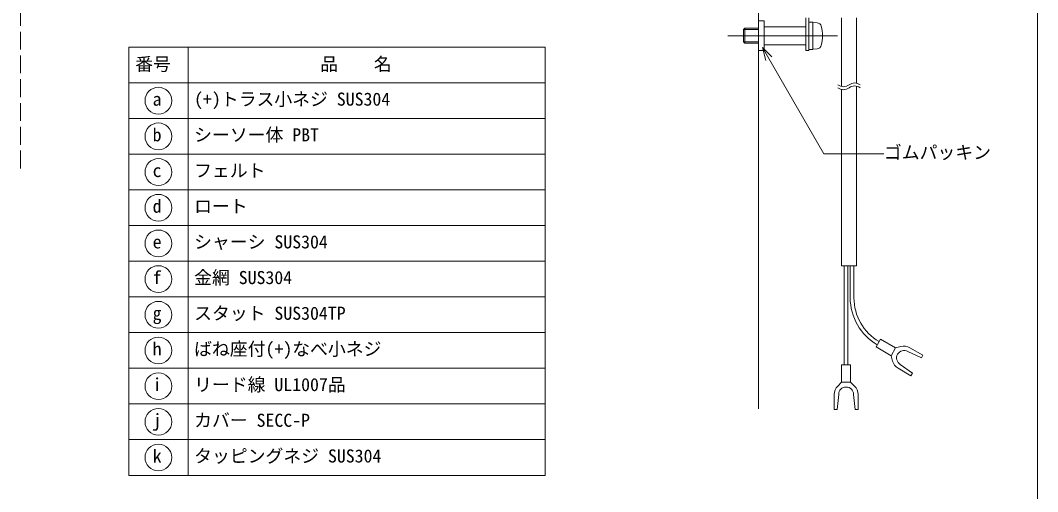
# Model space of a CAD drawing. Units: millimetres, scale not verified. Extents: x -28785 to 23890, y -3354 to 5557.
# Drawn here: x -17599 to -15890, y -1096 to -304 of the extents above; entities that cross this region are included whole.
import ezdxf
from ezdxf.enums import TextEntityAlignment as Align

# ---------------------------------------------------------------- set-up
doc = ezdxf.new("R2010")
doc.units = ezdxf.units.MM
doc.header["$LTSCALE"] = 10
for name, pattern in [('DASHED3', [4, 3, -1]), ('USER2', [9.525, 6.35, -3.175]), ('USER4', [28.575, 19.05, -3.175, 3.175, -3.175])]:
    doc.linetypes.add(name, pattern=pattern)
for name, color, linetype, lineweight in [('0-1_WAKU', 7, 'Continuous', 18), ('0-6_KANAMONO', 4, 'Continuous', 18), ('4-2_KUTAI', 3, 'Continuous', 18), ('4-3_SINSEN', 3, 'USER4', 18), ('F-B__0-3_MOJI', 7, 'Continuous', 18)]:
    doc.layers.add(name, color=color, linetype=linetype, lineweight=lineweight)
doc.styles.add('ＭＳ ゴシック', font='')
doc.styles.get('ＭＳ ゴシック').set_extended_font_data('MS Gothic')

msp = doc.modelspace()

# ---------------------------------------------------------------- linework, layer by layer
at = {"layer": '0-1_WAKU', "linetype": 'DASHED3'}
msp.add_line((-17599.17, 357.33), (-17599.17, -561.67), dxfattribs=at)
at = {"layer": '0-1_WAKU'}
msp.add_lwpolyline([(-23889.69, -3353.15), (-15889.69, -3353.15), (-15889.77, 2383.1), (-23889.77, 2383.1)], close=True, dxfattribs=at)
at = {"layer": '0-6_KANAMONO'}
for p, q in [((-16279.08, -299.55), (-16279.08, -354.55)), ((-16274.08, -299.55), (-16274.08, -354.55)), ((-16267.58, -352.55), (-16267.58, -306.55)), ((-16267.58, -307.05), (-16267.58, -352.05)), ((-16267.58, -307.05), (-16260.27, -307.69)), ((-16219.08, -299.55), (-16219.08, -414.91)), ((-16194.08, -299.55), (-16194.08, -409.19)), ((-16279.08, -354.55), (-16274.08, -354.55)), ((-16274.08, -352.55), (-16267.58, -352.55)), ((-16267.58, -352.05), (-16260.27, -351.41)), ((-16219.08, -419.91), (-16219.08, -716.13)), ((-16214.7, -716.13), (-16214.7, -882.71)), ((-16208.45, -716.13), (-16208.45, -882.71)), ((-16204.7, -716.13), (-16204.7, -770.15)), ((-16198.45, -716.13), (-16198.45, -770.15)), ((-16136.02, -867.48), (-16128.52, -854.49)), ((-16219.08, -911.93), (-16204.08, -911.93))]:
    msp.add_line(p, q, dxfattribs=at)
at = {"layer": '0-6_KANAMONO', "linetype": 'USER2'}
for p, q in [((-16384.07, -319.21), (-16381.91, -317.05)), ((-16359.08, -319.21), (-16384.07, -319.21)), ((-16384.07, -319.21), (-16384.07, -339.88)), ((-16359.08, -317.05), (-16381.91, -317.05)), ((-16381.91, -317.05), (-16381.91, -342.05)), ((-16359.08, -339.88), (-16384.07, -339.88)), ((-16384.07, -339.88), (-16381.91, -342.05)), ((-16359.08, -342.05), (-16381.91, -342.05))]:
    msp.add_line(p, q, dxfattribs=at)
at = {"layer": '0-6_KANAMONO'}
for points in [[(-16359.08, -354.55), (-16349.08, -354.55), (-16349.08, -304.55), (-16359.08, -304.55)], [(-16279.08, -314.55), (-16279.08, -344.55), (-16349.08, -344.55), (-16349.08, -314.55)]]:
    msp.add_lwpolyline(points, close=True, dxfattribs=at)
for points in [[(-16274.08, -352.55), (-16274.08, -306.55), (-16267.58, -306.55)], [(-16194.08, -414.19), (-16194.08, -716.13), (-16219.08, -716.13)], [(-16119.45, -852.06), (-16128.52, -854.49), (-16153.82, -839.89), (-16161.32, -852.88)], [(-16161.32, -852.88), (-16136.02, -867.48), (-16133.59, -876.56)], [(-16108.02, -860.56), (-16085.12, -870.89), (-16082.62, -866.56), (-16104.27, -854.06)], [(-16219.08, -882.71), (-16219.08, -911.93), (-16225.72, -918.57)], [(-16197.44, -918.57), (-16204.08, -911.93), (-16204.08, -882.71), (-16219.08, -882.71)], [(-16124.27, -888.7), (-16102.62, -901.2), (-16100.12, -896.87), (-16120.52, -882.21)], [(-16231.58, -932.71), (-16231.58, -957.71), (-16226.58, -957.71), (-16224.08, -932.71)], [(-16199.08, -932.71), (-16196.58, -957.71), (-16191.58, -957.71), (-16191.58, -932.71)]]:
    msp.add_lwpolyline(points, dxfattribs=at)
for centre, radius, start, end in [((-16260.97, -315.66), 8, 15.49397, 85), ((-16311.08, -329.55), 60, 344.50603, 15.49397), ((-16260.97, -343.44), 8, 275, 344.50603), ((-16197.2, -424.3), 15.42, 52.56529, 127.43471), ((-16215.95, -399.8), 15.42, 232.56529, 307.43471), ((-16215.95, -404.8), 15.42, 232.56529, 307.43471), ((-16197.2, -429.3), 15.42, 52.56529, 127.43471), ((-16113.56, -770.15), 91.14, 180, 240), ((-16113.56, -770.15), 84.89, 180, 240), ((-16114.27, -871.38), 20, 60, 105), ((-16114.27, -871.38), 12.5, 60, 240), ((-16114.27, -871.38), 20, 195, 240), ((-16211.58, -932.71), 20, 135, 180), ((-16211.58, -932.71), 12.5, 0, 180), ((-16211.58, -932.71), 20, 360, 45)]:
    msp.add_arc(centre, radius, start, end, dxfattribs=at)
at = {"layer": '4-2_KUTAI'}
msp.add_line((-16359.08, -956.7), (-16359.08, 189.02), dxfattribs=at)
at = {"layer": '4-3_SINSEN'}
msp.add_line((-16410.32, -329.55), (-16226.02, -329.55), dxfattribs=at)
at = {"layer": 'F-B__0-3_MOJI'}
for p, q in [((-17417.29, -348.69), (-16717.29, -348.69)), ((-17417.29, -1068.69), (-17417.29, -348.69)), ((-17317.29, -348.69), (-17317.29, -1068.69)), ((-16717.29, -348.69), (-16717.29, -1068.69)), ((-16352.14, -349.24), (-16248.83, -528.19)), ((-16352.14, -349.24), (-16346.32, -370.98)), ((-16352.14, -349.24), (-16336.23, -365.15)), ((-17417.29, -408.69), (-16717.29, -408.69)), ((-17417.29, -468.69), (-16717.29, -468.69)), ((-17417.29, -528.69), (-16717.29, -528.69)), ((-16248.83, -528.19), (-16148.04, -528.19)), ((-17417.29, -588.69), (-16717.29, -588.69)), ((-17417.29, -648.69), (-16717.29, -648.69)), ((-17417.29, -708.69), (-16717.29, -708.69)), ((-17417.29, -768.69), (-16717.29, -768.69)), ((-17417.29, -828.69), (-16717.29, -828.69)), ((-17417.29, -888.69), (-16717.29, -888.69)), ((-17417.29, -948.69), (-16717.29, -948.69)), ((-17417.29, -1008.69), (-16717.29, -1008.69)), ((-17417.29, -1068.69), (-16717.29, -1068.69))]:
    msp.add_line(p, q, dxfattribs=at)
for centre in [(-17367.29, -438.69), (-17367.29, -498.69), (-17367.29, -558.69), (-17367.29, -618.69), (-17367.29, -678.69), (-17367.29, -738.69), (-17367.29, -798.69), (-17367.29, -858.69), (-17367.29, -918.69), (-17367.29, -978.69), (-17367.29, -1038.69)]:
    msp.add_circle(centre, 22.5, dxfattribs=at)

# ---------------------------------------------------------------- texts
at = {"layer": 'F-B__0-3_MOJI', "style": 'ＭＳ ゴシック'}
for s, p in [('番号', (-17406.27, -394.82)), ('品\u3000\u3000名', (-17095.26, -394.82)), ('(+)トラス小ネジ SUS304', (-17307.29, -453.69)), ('a', (-17377.03, -453.69)), ('b', (-17377.03, -513.69)), ('シーソー体 PBT', (-17307.29, -513.69)), ('ゴムパッキン', (-16148.04, -543.19)), ('フェルト', (-17307.29, -573.69)), ('c', (-17377.03, -573.69)), ('d', (-17377.03, -633.69)), ('ロート', (-17307.29, -633.69)), ('シャーシ SUS304', (-17307.29, -693.69)), ('e', (-17377.03, -693.69)), ('f', (-17377.03, -753.69)), ('金網 SUS304', (-17307.29, -753.69)), ('スタット SUS304TP', (-17307.29, -813.69)), ('g', (-17377.03, -813.69)), ('h', (-17377.03, -873.69)), ('ばね座付(+)なべ小ネジ', (-17307.29, -873.69)), ('i', (-17377.03, -933.69)), ('リード線 UL1007品', (-17307.29, -933.69)), ('j', (-17377.03, -993.69)), ('カバー SECC-P', (-17307.29, -993.69)), ('k', (-17377.03, -1053.69)), ('タッピングネジ SUS304', (-17307.29, -1053.69))]:
    msp.add_text(s, height=21.99, dxfattribs=at).set_placement(p, align=Align.BOTTOM_LEFT)

doc.saveas('drawing.dxf')
